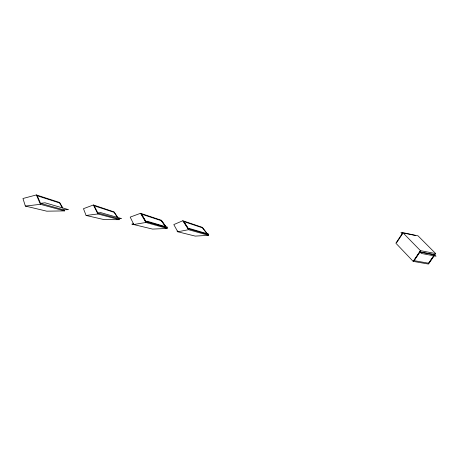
<?xml version="1.0" encoding="UTF-8"?>
<svg xmlns="http://www.w3.org/2000/svg" width="459" height="459" viewBox="0 0 459 459"><rect width="100%" height="100%" fill="white"/><g stroke="black" fill="none" stroke-linecap="round" stroke-linejoin="round"><path stroke-width="0.69" d="M402.824 232.65L395.87 243.207L413.163 261.372L428.471 264.068L435.689 253.569L418.029 235.84L402.824 232.65L420.427 250.643L435.689 253.569M396.794 242.455L402.382 233.97M413.163 261.372L420.427 250.643M434.553 254.705L419.905 251.922L414.012 260.626L428.695 263.231L434.553 254.705L436.05 256.214L421.396 253.454L419.905 251.922L414.116 260.597M428.649 263.179L434.449 254.734L419.951 251.98M207.261 233.751L202.425 227.377L182.814 220.75L173.806 224.583L177.788 231.784L195.247 236.098L208.466 235.341L207.657 234.279M117.814 217.514L114.09 211.909L93.384 204.984L83.469 208.684L86.091 215.46L104.204 219.631L119.254 219.683L118.565 218.65M166.02 226.792L161.396 220.268L140.54 213.297L130.201 217.107L133.798 224.503L145.887 222.472L167.196 228.45L166.416 227.348M62.808 207.979L59.641 202.494L36.387 194.932L22.95 198.5L25.354 206.068L46.761 211.18L64.495 210.899L63.847 209.774M177.409 231.101L177.054 231.175L177.518 231.296M188.345 228.748L189.487 228.507L208.765 234.193L207.416 234.297L188.345 228.748L183.692 221.536L202.522 227.836M177.788 231.784L188.546 229.684L208.466 235.341M133.46 223.803L131.848 224.101L152.572 229.093L167.196 228.45M97.876 213.016L100.687 212.597L121.629 218.61L118.29 218.656L97.876 213.016L94.215 205.775L114.113 212.339L117.475 217.417M40.535 203.354L44.993 202.78L68.517 209.648L63.52 209.786L40.535 203.354L37.236 195.775L59.595 202.964L62.413 207.864M86.091 215.46L97.887 213.963L119.254 219.683M25.354 206.068L40.432 204.324L64.495 210.899M166.147 227.371L167.569 227.251L147.092 221.209L145.893 221.496L166.147 227.371L145.761 221.519L141.418 214.106L161.459 220.733L165.665 226.689M403.013 232.908L400.931 232.472L402.336 233.912M404.402 233.195L415.515 235.524M202.465 227.836L206.929 233.654M161.396 220.733L165.579 226.66M183.824 221.611L188.425 228.731M182.814 220.75L188.546 229.684M141.556 214.181L145.859 221.513M140.54 213.297L145.887 222.472M93.384 204.984L97.887 213.963M36.387 194.932L40.432 204.324"/></g></svg>
